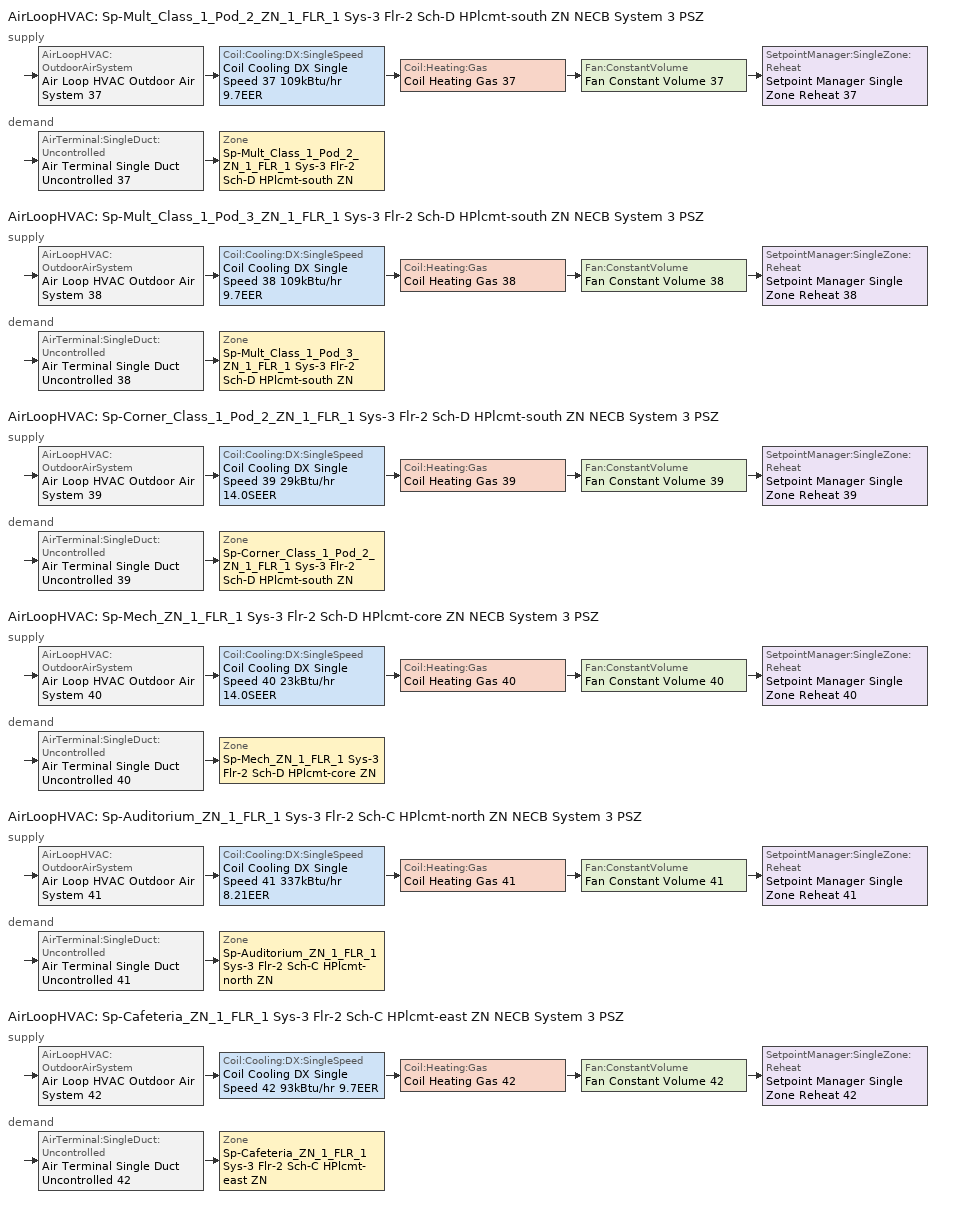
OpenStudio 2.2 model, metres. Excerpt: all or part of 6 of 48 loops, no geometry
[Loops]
AirLoopHVAC 'Sp-Mult_Class_1_Pod_2_ZN_1_FLR_1 Sys-3 Flr-2 Sch-D HPlcmt-south ZN NECB System 3 PSZ'
 supply: AirLoopHVAC:OutdoorAirSystem 'Air Loop HVAC Outdoor Air System 37' > Coil:Cooling:DX:SingleSpeed 'Coil Cooling DX Single Speed 37 109kBtu/hr 9.7EER' > Coil:Heating:Gas 'Coil Heating Gas 37' > Fan:ConstantVolume 'Fan Constant Volume 37' > SetpointManager:SingleZone:Reheat 'Setpoint Manager Single Zone Reheat 37'
 demand: AirTerminal:SingleDuct:Uncontrolled 'Air Terminal Single Duct Uncontrolled 37' > Zone 'Sp-Mult_Class_1_Pod_2_ZN_1_FLR_1 Sys-3 Flr-2 Sch-D HPlcmt-south ZN'
AirLoopHVAC 'Sp-Mult_Class_1_Pod_3_ZN_1_FLR_1 Sys-3 Flr-2 Sch-D HPlcmt-south ZN NECB System 3 PSZ'
 supply: AirLoopHVAC:OutdoorAirSystem 'Air Loop HVAC Outdoor Air System 38' > Coil:Cooling:DX:SingleSpeed 'Coil Cooling DX Single Speed 38 109kBtu/hr 9.7EER' > Coil:Heating:Gas 'Coil Heating Gas 38' > Fan:ConstantVolume 'Fan Constant Volume 38' > SetpointManager:SingleZone:Reheat 'Setpoint Manager Single Zone Reheat 38'
 demand: AirTerminal:SingleDuct:Uncontrolled 'Air Terminal Single Duct Uncontrolled 38' > Zone 'Sp-Mult_Class_1_Pod_3_ZN_1_FLR_1 Sys-3 Flr-2 Sch-D HPlcmt-south ZN'
AirLoopHVAC 'Sp-Corner_Class_1_Pod_2_ZN_1_FLR_1 Sys-3 Flr-2 Sch-D HPlcmt-south ZN NECB System 3 PSZ'
 supply: AirLoopHVAC:OutdoorAirSystem 'Air Loop HVAC Outdoor Air System 39' > Coil:Cooling:DX:SingleSpeed 'Coil Cooling DX Single Speed 39 29kBtu/hr 14.0SEER' > Coil:Heating:Gas 'Coil Heating Gas 39' > Fan:ConstantVolume 'Fan Constant Volume 39' > SetpointManager:SingleZone:Reheat 'Setpoint Manager Single Zone Reheat 39'
 demand: AirTerminal:SingleDuct:Uncontrolled 'Air Terminal Single Duct Uncontrolled 39' > Zone 'Sp-Corner_Class_1_Pod_2_ZN_1_FLR_1 Sys-3 Flr-2 Sch-D HPlcmt-south ZN'
AirLoopHVAC 'Sp-Mech_ZN_1_FLR_1 Sys-3 Flr-2 Sch-D HPlcmt-core ZN NECB System 3 PSZ'
 supply: AirLoopHVAC:OutdoorAirSystem 'Air Loop HVAC Outdoor Air System 40' > Coil:Cooling:DX:SingleSpeed 'Coil Cooling DX Single Speed 40 23kBtu/hr 14.0SEER' > Coil:Heating:Gas 'Coil Heating Gas 40' > Fan:ConstantVolume 'Fan Constant Volume 40' > SetpointManager:SingleZone:Reheat 'Setpoint Manager Single Zone Reheat 40'
 demand: AirTerminal:SingleDuct:Uncontrolled 'Air Terminal Single Duct Uncontrolled 40' > Zone 'Sp-Mech_ZN_1_FLR_1 Sys-3 Flr-2 Sch-D HPlcmt-core ZN'
AirLoopHVAC 'Sp-Auditorium_ZN_1_FLR_1 Sys-3 Flr-2 Sch-C HPlcmt-north ZN NECB System 3 PSZ'
 supply: AirLoopHVAC:OutdoorAirSystem 'Air Loop HVAC Outdoor Air System 41' > Coil:Cooling:DX:SingleSpeed 'Coil Cooling DX Single Speed 41 337kBtu/hr 8.21EER' > Coil:Heating:Gas 'Coil Heating Gas 41' > Fan:ConstantVolume 'Fan Constant Volume 41' > SetpointManager:SingleZone:Reheat 'Setpoint Manager Single Zone Reheat 41'
 demand: AirTerminal:SingleDuct:Uncontrolled 'Air Terminal Single Duct Uncontrolled 41' > Zone 'Sp-Auditorium_ZN_1_FLR_1 Sys-3 Flr-2 Sch-C HPlcmt-north ZN'
AirLoopHVAC 'Sp-Cafeteria_ZN_1_FLR_1 Sys-3 Flr-2 Sch-C HPlcmt-east ZN NECB System 3 PSZ'
 supply: AirLoopHVAC:OutdoorAirSystem 'Air Loop HVAC Outdoor Air System 42' > Coil:Cooling:DX:SingleSpeed 'Coil Cooling DX Single Speed 42 93kBtu/hr 9.7EER' > Coil:Heating:Gas 'Coil Heating Gas 42' > Fan:ConstantVolume 'Fan Constant Volume 42' > SetpointManager:SingleZone:Reheat 'Setpoint Manager Single Zone Reheat 42'
 demand: AirTerminal:SingleDuct:Uncontrolled 'Air Terminal Single Duct Uncontrolled 42' > Zone 'Sp-Cafeteria_ZN_1_FLR_1 Sys-3 Flr-2 Sch-C HPlcmt-east ZN'
[Sizing:Zone] Zone Cooling Design Supply Air Temperature Input Method=SupplyAirTemperature; Zone Cooling Design Supply Air Temperature {C}=13; Zone Cooling Design Supply Air Temperature Difference {deltaC}=11.11; Zone Heating Design Supply Air Temperature Input Method=SupplyAirTemperature; Zone Heating Design Supply Air Temperature {C}=43; Zone Heating Design Supply Air Temperature Difference {deltaC}=11.11; Zone Cooling Design Supply Air Humidity Ratio {kg-H2O/kg-air}=0.0085; Zone Heating Design Supply Air Humidity Ratio {kg-H2O/kg-air}=0.008; Zone Heating Sizing Factor=1.3; Zone Cooling Sizing Factor=1.1; Cooling Design Air Flow Method=DesignDay; Heating Design Air Flow Method=DesignDay; Account for Dedicated Outdoor Air System=No; Dedicated Outdoor Air System Control Strategy=NeutralSupplyAir; Dedicated Outdoor Air Low Setpoint Temperature for Design {C}=autosize; Dedicated Outdoor Air High Setpoint Temperature for Design {C}=autosize
Sp-Mult_Class_1_Pod_2_ZN_1_FLR_1 Sys-3 Flr-2 Sch-D HPlcmt-south ZN; Sp-Mult_Class_1_Pod_3_ZN_1_FLR_1 Sys-3 Flr-2 Sch-D HPlcmt-south ZN; Sp-Corner_Class_1_Pod_2_ZN_1_FLR_1 Sys-3 Flr-2 Sch-D HPlcmt-south ZN; Sp-Mech_ZN_1_FLR_1 Sys-3 Flr-2 Sch-D HPlcmt-core ZN; Sp-Auditorium_ZN_1_FLR_1 Sys-3 Flr-2 Sch-C HPlcmt-north ZN; Sp-Cafeteria_ZN_1_FLR_1 Sys-3 Flr-2 Sch-C HPlcmt-east ZN
[Zone equipment]
Sp-Mult_Class_1_Pod_2_ZN_1_FLR_1 Sys-3 Flr-2 Sch-D HPlcmt-south ZN: Air Terminal Single Duct Uncontrolled 37, Zone HVAC Baseboard Convective Water 37
Sp-Mult_Class_1_Pod_3_ZN_1_FLR_1 Sys-3 Flr-2 Sch-D HPlcmt-south ZN: Air Terminal Single Duct Uncontrolled 38, Zone HVAC Baseboard Convective Water 38
Sp-Corner_Class_1_Pod_2_ZN_1_FLR_1 Sys-3 Flr-2 Sch-D HPlcmt-south ZN: Air Terminal Single Duct Uncontrolled 39, Zone HVAC Baseboard Convective Water 39
Sp-Mech_ZN_1_FLR_1 Sys-3 Flr-2 Sch-D HPlcmt-core ZN: Air Terminal Single Duct Uncontrolled 40, Zone HVAC Baseboard Convective Water 40
Sp-Auditorium_ZN_1_FLR_1 Sys-3 Flr-2 Sch-C HPlcmt-north ZN: Air Terminal Single Duct Uncontrolled 41, Zone HVAC Baseboard Convective Water 41
Sp-Cafeteria_ZN_1_FLR_1 Sys-3 Flr-2 Sch-C HPlcmt-east ZN: Air Terminal Single Duct Uncontrolled 42, Zone HVAC Baseboard Convective Water 42
[AirLoopHVAC] Design Supply Air Flow Rate {m3/s}=AutoSize
Name | Availability Schedule | Availability Manager
Sp-Mult_Class_1_Pod_2_ZN_1_FLR_1 Sys-3 Flr-2 Sch-D HPlcmt-south ZN NECB System 3 PSZ | Sp-Mult_Class_1_Pod_2_ZN_1_FLR_1 Sys-3 Flr-2 Sch-D HPlcmt-south ZN NECB System 3 PSZ Occ Sch | Availability Manager Night Cycle 32
Sp-Mult_Class_1_Pod_3_ZN_1_FLR_1 Sys-3 Flr-2 Sch-D HPlcmt-south ZN NECB System 3 PSZ | Sp-Mult_Class_1_Pod_3_ZN_1_FLR_1 Sys-3 Flr-2 Sch-D HPlcmt-south ZN NECB System 3 PSZ Occ Sch | Availability Manager Night Cycle 34
Sp-Corner_Class_1_Pod_2_ZN_1_FLR_1 Sys-3 Flr-2 Sch-D HPlcmt-south ZN NECB System 3 PSZ | Sp-Corner_Class_1_Pod_2_ZN_1_FLR_1 Sys-3 Flr-2 Sch-D HPlcmt-south ZN NECB System 3 PSZ Occ Sch | Availability Manager Night Cycle 7
Sp-Mech_ZN_1_FLR_1 Sys-3 Flr-2 Sch-D HPlcmt-core ZN NECB System 3 PSZ | Sp-Mech_ZN_1_FLR_1 Sys-3 Flr-2 Sch-D HPlcmt-core ZN NECB System 3 PSZ Occ Sch | Availability Manager Night Cycle 28
Sp-Auditorium_ZN_1_FLR_1 Sys-3 Flr-2 Sch-C HPlcmt-north ZN NECB System 3 PSZ | Sp-Auditorium_ZN_1_FLR_1 Sys-3 Flr-2 Sch-C HPlcmt-north ZN NECB System 3 PSZ Occ Sch | Availability Manager Night Cycle 1
Sp-Cafeteria_ZN_1_FLR_1 Sys-3 Flr-2 Sch-C HPlcmt-east ZN NECB System 3 PSZ | Sp-Cafeteria_ZN_1_FLR_1 Sys-3 Flr-2 Sch-C HPlcmt-east ZN NECB System 3 PSZ Occ Sch | Availability Manager Night Cycle 4
[Sizing:System] Type of Load to Size On=Sensible; Design Outdoor Air Flow Rate {m3/s}=Autosize; Minimum System Air Flow Ratio=1; Preheat Design Temperature {C}=7; Preheat Design Humidity Ratio {kg-H2O/kg-Air}=0.008; Precool Design Temperature {C}=13; Precool Design Humidity Ratio {kg-H2O/kg-Air}=0.008; Central Cooling Design Supply Air Temperature {C}=13; Central Heating Design Supply Air Temperature {C}=43; Sizing Option=NonCoincident; 100% Outdoor Air in Cooling=No; 100% Outdoor Air in Heating=No; Central Cooling Design Supply Air Humidity Ratio {kg-H2O/kg-Air}=0.0085; Central Heating Design Supply Air Humidity Ratio {kg-H2O/kg-Air}=0.008; Cooling Design Air Flow Method=DesignDay; Cooling Design Air Flow Rate {m3/s}=0; Heating Design Air Flow Method=DesignDay; Heating Design Air Flow Rate {m3/s}=0; System Outdoor Air Method=ZoneSum; Zone Maximum Outdoor Air Fraction=1; Cooling Supply Air Flow Rate Per Floor Area {m3/s-m2}=0.00996765; Cooling Fraction of Autosized Cooling Supply Air Flow Rate=1; Cooling Supply Air Flow Rate Per Unit Cooling Capacity {m3/s-W}=3.94755e-05; Heating Supply Air Flow Rate Per Floor Area {m3/s-m2}=0.00996765; Heating Fraction of Autosized Heating Supply Air Flow Rate=1; Heating Fraction of Autosized Cooling Supply Air Flow Rate=1; Heating Supply Air Flow Rate Per Unit Heating Capacity {m3/s-W}=3.15882e-05; Cooling Design Capacity Method=CoolingDesignCapacity; Cooling Design Capacity {W}=autosize; Cooling Design Capacity Per Floor Area {W/m2}=234.7; Fraction of Autosized Cooling Design Capacity=1; Heating Design Capacity Method=HeatingDesignCapacity; Heating Design Capacity {W}=autosize; Heating Design Capacity Per Floor Area {W/m2}=157; Fraction of Autosized Heating Design Capacity=1; Central Cooling Capacity Control Method=OnOff
Sp-Mult_Class_1_Pod_2_ZN_1_FLR_1 Sys-3 Flr-2 Sch-D HPlcmt-south ZN NECB System 3 PSZ; Sp-Mult_Class_1_Pod_3_ZN_1_FLR_1 Sys-3 Flr-2 Sch-D HPlcmt-south ZN NECB System 3 PSZ; Sp-Corner_Class_1_Pod_2_ZN_1_FLR_1 Sys-3 Flr-2 Sch-D HPlcmt-south ZN NECB System 3 PSZ; Sp-Mech_ZN_1_FLR_1 Sys-3 Flr-2 Sch-D HPlcmt-core ZN NECB System 3 PSZ; Sp-Auditorium_ZN_1_FLR_1 Sys-3 Flr-2 Sch-C HPlcmt-north ZN NECB System 3 PSZ; Sp-Cafeteria_ZN_1_FLR_1 Sys-3 Flr-2 Sch-C HPlcmt-east ZN NECB System 3 PSZ
[Fan:ConstantVolume] Availability Schedule=Always On Discrete; Fan Efficiency=0.39975; Pressure Rise {Pa}=640; Maximum Flow Rate {m3/s}=AutoSize; Motor Efficiency=0.615
Fan Constant Volume 37; Fan Constant Volume 38; Fan Constant Volume 39; Fan Constant Volume 40; Fan Constant Volume 41; Fan Constant Volume 42
[Coil:Heating:Gas] Availability Schedule=Always On Discrete; Gas Burner Efficiency=0.8; Nominal Capacity {W}=AutoSize; Parasitic Electric Load {W}=0; Parasitic Gas Load {W}=0
Coil Heating Gas 37; Coil Heating Gas 38; Coil Heating Gas 39; Coil Heating Gas 40; Coil Heating Gas 41; Coil Heating Gas 42
[Coil:Cooling:DX:SingleSpeed] Availability Schedule=Always On Discrete; Rated Total Cooling Capacity {W}=autosize; Rated Sensible Heat Ratio=autosize; Rated Air Flow Rate {m3/s}=autosize; Rated Evaporator Fan Power Per Volume Flow Rate {W/(m3/s)}=773.3; Condenser Type=AirCooled; Evaporative Condenser Effectiveness=0; Evaporative Condenser Air Flow Rate {m3/s}=Autosize; Evaporative Condenser Pump Rated Power Consumption {W}=Autosize; Crankcase Heater Capacity {W}=0; Maximum Outdoor Dry-Bulb Temperature for Crankcase Heater Operation {C}=0; Basin Heater Capacity {W/K}=0; Basin Heater Setpoint Temperature {C}=10
Name | Rated COP {W/W} | Total Cooling Capacity Function of Temperature Curve | Total Cooling Capacity Function of Flow Fraction Curve | Energy Input Ratio Function of Temperature Curve | Energy Input Ratio Function of Flow Fraction Curve | Part Load Fraction Correlation Curve
Coil Cooling DX Single Speed 37 109kBtu/hr 9.7EER | 3.36166 | DXCOOL-NECB2011-REF-CAPFT 30 | DXCOOL-NECB2011-REF-CAPFFLOW 30 | DXCOOL-NECB2011-REF-COOLEIRFT 30 | DXCOOL-NECB2011-REF-COOLEIRFFLOW 30 | DXCOOL-NECB2011-REF-COOLPLFFPLR 30
Coil Cooling DX Single Speed 38 109kBtu/hr 9.7EER | 3.36166 | DXCOOL-NECB2011-REF-CAPFT 31 | DXCOOL-NECB2011-REF-CAPFFLOW 31 | DXCOOL-NECB2011-REF-COOLEIRFT 31 | DXCOOL-NECB2011-REF-COOLEIRFFLOW 31 | DXCOOL-NECB2011-REF-COOLPLFFPLR 31
Coil Cooling DX Single Speed 39 29kBtu/hr 14.0SEER | 3.8248 | DXCOOL-NECB2011-REF-CAPFT 32 | DXCOOL-NECB2011-REF-CAPFFLOW 32 | DXCOOL-NECB2011-REF-COOLEIRFT 32 | DXCOOL-NECB2011-REF-COOLEIRFFLOW 32 | DXCOOL-NECB2011-REF-COOLPLFFPLR 32
Coil Cooling DX Single Speed 40 23kBtu/hr 14.0SEER | 3.8248 | DXCOOL-NECB2011-REF-CAPFT 34 | DXCOOL-NECB2011-REF-CAPFFLOW 34 | DXCOOL-NECB2011-REF-COOLEIRFT 34 | DXCOOL-NECB2011-REF-COOLEIRFFLOW 34 | DXCOOL-NECB2011-REF-COOLPLFFPLR 34
Coil Cooling DX Single Speed 41 337kBtu/hr 8.21EER | 2.99203 | DXCOOL-NECB2011-REF-CAPFT 35 | DXCOOL-NECB2011-REF-CAPFFLOW 35 | DXCOOL-NECB2011-REF-COOLEIRFT 35 | DXCOOL-NECB2011-REF-COOLEIRFFLOW 35 | DXCOOL-NECB2011-REF-COOLPLFFPLR 35
Coil Cooling DX Single Speed 42 93kBtu/hr 9.7EER | 3.34909 | DXCOOL-NECB2011-REF-CAPFT 36 | DXCOOL-NECB2011-REF-CAPFFLOW 36 | DXCOOL-NECB2011-REF-COOLEIRFT 36 | DXCOOL-NECB2011-REF-COOLEIRFFLOW 36 | DXCOOL-NECB2011-REF-COOLPLFFPLR 36
[Controller:OutdoorAir] Minimum Outdoor Air Flow Rate {m3/s}=0; Maximum Outdoor Air Flow Rate {m3/s}=Autosize; Economizer Control Action Type=ModulateFlow; Lockout Type=NoLockout; Minimum Limit Type=FixedMinimum; High Humidity Control=No; Heat Recovery Bypass Control Type=BypassWhenWithinEconomizerLimits
Name | Economizer Control Type | Minimum Outdoor Air Schedule | Controller Mechanical Ventilation | Economizer Maximum Limit Dry-Bulb Temperature {C} | Economizer Maximum Limit Enthalpy {J/kg} | Economizer Minimum Limit Dry-Bulb Temperature {C}
Controller Outdoor Air 37 | DifferentialEnthalpy | Sp-Mult_Class_1_Pod_2_ZN_1_FLR_1 Sys-3 Flr-2 Sch-D HPlcmt-south ZN NECB System 3 PSZ Occ Sch | Controller Mechanical Ventilation 37
Controller Outdoor Air 38 | DifferentialEnthalpy | Sp-Mult_Class_1_Pod_3_ZN_1_FLR_1 Sys-3 Flr-2 Sch-D HPlcmt-south ZN NECB System 3 PSZ Occ Sch | Controller Mechanical Ventilation 38
Controller Outdoor Air 39 | NoEconomizer | Sp-Corner_Class_1_Pod_2_ZN_1_FLR_1 Sys-3 Flr-2 Sch-D HPlcmt-south ZN NECB System 3 PSZ Occ Sch | Controller Mechanical Ventilation 39 | 28 | 64000 | -100
Controller Outdoor Air 40 | NoEconomizer | Sp-Mech_ZN_1_FLR_1 Sys-3 Flr-2 Sch-D HPlcmt-core ZN NECB System 3 PSZ Occ Sch | Controller Mechanical Ventilation 40 | 28 | 64000 | -100
Controller Outdoor Air 41 | DifferentialEnthalpy | Sp-Auditorium_ZN_1_FLR_1 Sys-3 Flr-2 Sch-C HPlcmt-north ZN NECB System 3 PSZ Occ Sch | Controller Mechanical Ventilation 41
Controller Outdoor Air 42 | DifferentialEnthalpy | Sp-Cafeteria_ZN_1_FLR_1 Sys-3 Flr-2 Sch-C HPlcmt-east ZN NECB System 3 PSZ Occ Sch | Controller Mechanical Ventilation 42
[Controller:MechanicalVentilation] Availability Schedule=Always On Discrete; System Outdoor Air Method=ZoneSum
Controller Mechanical Ventilation 37; Controller Mechanical Ventilation 38; Controller Mechanical Ventilation 39; Controller Mechanical Ventilation 40; Controller Mechanical Ventilation 41; Controller Mechanical Ventilation 42
[AirLoopHVAC:OutdoorAirSystem]
Name | Controller
Air Loop HVAC Outdoor Air System 37 | Controller Outdoor Air 37
Air Loop HVAC Outdoor Air System 38 | Controller Outdoor Air 38
Air Loop HVAC Outdoor Air System 39 | Controller Outdoor Air 39
Air Loop HVAC Outdoor Air System 40 | Controller Outdoor Air 40
Air Loop HVAC Outdoor Air System 41 | Controller Outdoor Air 41
Air Loop HVAC Outdoor Air System 42 | Controller Outdoor Air 42
[SetpointManager:SingleZone:Reheat] Minimum Supply Air Temperature {C}=13; Maximum Supply Air Temperature {C}=43
Name | Control Zone
Setpoint Manager Single Zone Reheat 37 | Sp-Mult_Class_1_Pod_2_ZN_1_FLR_1 Sys-3 Flr-2 Sch-D HPlcmt-south ZN
Setpoint Manager Single Zone Reheat 38 | Sp-Mult_Class_1_Pod_3_ZN_1_FLR_1 Sys-3 Flr-2 Sch-D HPlcmt-south ZN
Setpoint Manager Single Zone Reheat 39 | Sp-Corner_Class_1_Pod_2_ZN_1_FLR_1 Sys-3 Flr-2 Sch-D HPlcmt-south ZN
Setpoint Manager Single Zone Reheat 40 | Sp-Mech_ZN_1_FLR_1 Sys-3 Flr-2 Sch-D HPlcmt-core ZN
Setpoint Manager Single Zone Reheat 41 | Sp-Auditorium_ZN_1_FLR_1 Sys-3 Flr-2 Sch-C HPlcmt-north ZN
Setpoint Manager Single Zone Reheat 42 | Sp-Cafeteria_ZN_1_FLR_1 Sys-3 Flr-2 Sch-C HPlcmt-east ZN
[AirTerminal:SingleDuct:Uncontrolled] Availability Schedule=Always On Discrete; Maximum Air Flow Rate {m3/s}=AutoSize
Air Terminal Single Duct Uncontrolled 37; Air Terminal Single Duct Uncontrolled 38; Air Terminal Single Duct Uncontrolled 39; Air Terminal Single Duct Uncontrolled 40; Air Terminal Single Duct Uncontrolled 41; Air Terminal Single Duct Uncontrolled 42
[AvailabilityManager:NightCycle] Control Type=CycleOnAny; Thermostat Tolerance {deltaC}=1; Cycling Run Time {s}=3600
Availability Manager Night Cycle 1; Availability Manager Night Cycle 4; Availability Manager Night Cycle 7; Availability Manager Night Cycle 28; Availability Manager Night Cycle 32; Availability Manager Night Cycle 34
[Schedule:Ruleset]
Name | Default Day Schedule | Summer Design Day Schedule | Winter Design Day Schedule
Sp-Auditorium_ZN_1_FLR_1 Sys-3 Flr-2 Sch-C HPlcmt-north ZN NECB System 3 PSZ Occ Sch | Sp-Auditorium_ZN_1_FLR_1 Sys-3 Flr-2 Sch-C HPlcmt-north ZN NECB System 3 PSZ Occ Sch Default | Sp-Auditorium_ZN_1_FLR_1 Sys-3 Flr-2 Sch-C HPlcmt-north ZN NECB System 3 PSZ Occ Sch Summer Design Day | Sp-Auditorium_ZN_1_FLR_1 Sys-3 Flr-2 Sch-C HPlcmt-north ZN NECB System 3 PSZ Occ Sch Winter Design Day
Sp-Cafeteria_ZN_1_FLR_1 Sys-3 Flr-2 Sch-C HPlcmt-east ZN NECB System 3 PSZ Occ Sch | Sp-Cafeteria_ZN_1_FLR_1 Sys-3 Flr-2 Sch-C HPlcmt-east ZN NECB System 3 PSZ Occ Sch Default | Sp-Cafeteria_ZN_1_FLR_1 Sys-3 Flr-2 Sch-C HPlcmt-east ZN NECB System 3 PSZ Occ Sch Summer Design Day | Sp-Cafeteria_ZN_1_FLR_1 Sys-3 Flr-2 Sch-C HPlcmt-east ZN NECB System 3 PSZ Occ Sch Winter Design Day
Sp-Corner_Class_1_Pod_2_ZN_1_FLR_1 Sys-3 Flr-2 Sch-D HPlcmt-south ZN NECB System 3 PSZ Occ Sch | Sp-Corner_Class_1_Pod_2_ZN_1_FLR_1 Sys-3 Flr-2 Sch-D HPlcmt-south ZN NECB System 3 PSZ Occ Sch Default | Sp-Corner_Class_1_Pod_2_ZN_1_FLR_1 Sys-3 Flr-2 Sch-D HPlcmt-south ZN NECB System 3 PSZ Occ Sch Summer Design Day | Sp-Corner_Class_1_Pod_2_ZN_1_FLR_1 Sys-3 Flr-2 Sch-D HPlcmt-south ZN NECB System 3 PSZ Occ Sch Winter Design Day
Sp-Mech_ZN_1_FLR_1 Sys-3 Flr-2 Sch-D HPlcmt-core ZN NECB System 3 PSZ Occ Sch | Sp-Mech_ZN_1_FLR_1 Sys-3 Flr-2 Sch-D HPlcmt-core ZN NECB System 3 PSZ Occ Sch Default | Sp-Mech_ZN_1_FLR_1 Sys-3 Flr-2 Sch-D HPlcmt-core ZN NECB System 3 PSZ Occ Sch Summer Design Day | Sp-Mech_ZN_1_FLR_1 Sys-3 Flr-2 Sch-D HPlcmt-core ZN NECB System 3 PSZ Occ Sch Winter Design Day
Sp-Mult_Class_1_Pod_2_ZN_1_FLR_1 Sys-3 Flr-2 Sch-D HPlcmt-south ZN NECB System 3 PSZ Occ Sch | Sp-Mult_Class_1_Pod_2_ZN_1_FLR_1 Sys-3 Flr-2 Sch-D HPlcmt-south ZN NECB System 3 PSZ Occ Sch Default | Sp-Mult_Class_1_Pod_2_ZN_1_FLR_1 Sys-3 Flr-2 Sch-D HPlcmt-south ZN NECB System 3 PSZ Occ Sch Summer Design Day | Sp-Mult_Class_1_Pod_2_ZN_1_FLR_1 Sys-3 Flr-2 Sch-D HPlcmt-south ZN NECB System 3 PSZ Occ Sch Winter Design Day
Sp-Mult_Class_1_Pod_3_ZN_1_FLR_1 Sys-3 Flr-2 Sch-D HPlcmt-south ZN NECB System 3 PSZ Occ Sch | Sp-Mult_Class_1_Pod_3_ZN_1_FLR_1 Sys-3 Flr-2 Sch-D HPlcmt-south ZN NECB System 3 PSZ Occ Sch Default | Sp-Mult_Class_1_Pod_3_ZN_1_FLR_1 Sys-3 Flr-2 Sch-D HPlcmt-south ZN NECB System 3 PSZ Occ Sch Summer Design Day | Sp-Mult_Class_1_Pod_3_ZN_1_FLR_1 Sys-3 Flr-2 Sch-D HPlcmt-south ZN NECB System 3 PSZ Occ Sch Winter Design Day
[Schedule:Day]
Sp-Auditorium_ZN_1_FLR_1 Sys-3 Flr-2 Sch-C HPlcmt-north ZN NECB System 3 PSZ Occ Sch Default; Sp-Auditorium_ZN_1_FLR_1 Sys-3 Flr-2 Sch-C HPlcmt-north ZN NECB System 3 PSZ Occ Sch Winter Design Day; Sp-Auditorium_ZN_1_FLR_1 Sys-3 Flr-2 Sch-C HPlcmt-north ZN NECB System 3 PSZ Occ Sch Summer Design Day; Sp-Cafeteria_ZN_1_FLR_1 Sys-3 Flr-2 Sch-C HPlcmt-east ZN NECB System 3 PSZ Occ Sch Default; Sp-Cafeteria_ZN_1_FLR_1 Sys-3 Flr-2 Sch-C HPlcmt-east ZN NECB System 3 PSZ Occ Sch Winter Design Day; Sp-Cafeteria_ZN_1_FLR_1 Sys-3 Flr-2 Sch-C HPlcmt-east ZN NECB System 3 PSZ Occ Sch Summer Design Day; Sp-Corner_Class_1_Pod_2_ZN_1_FLR_1 Sys-3 Flr-2 Sch-D HPlcmt-south ZN NECB System 3 PSZ Occ Sch Default; Sp-Corner_Class_1_Pod_2_ZN_1_FLR_1 Sys-3 Flr-2 Sch-D HPlcmt-south ZN NECB System 3 PSZ Occ Sch Winter Design Day; Sp-Corner_Class_1_Pod_2_ZN_1_FLR_1 Sys-3 Flr-2 Sch-D HPlcmt-south ZN NECB System 3 PSZ Occ Sch Summer Design Day; Sp-Mech_ZN_1_FLR_1 Sys-3 Flr-2 Sch-D HPlcmt-core ZN NECB System 3 PSZ Occ Sch Default; Sp-Mech_ZN_1_FLR_1 Sys-3 Flr-2 Sch-D HPlcmt-core ZN NECB System 3 PSZ Occ Sch Winter Design Day; Sp-Mech_ZN_1_FLR_1 Sys-3 Flr-2 Sch-D HPlcmt-core ZN NECB System 3 PSZ Occ Sch Summer Design Day; Sp-Mult_Class_1_Pod_2_ZN_1_FLR_1 Sys-3 Flr-2 Sch-D HPlcmt-south ZN NECB System 3 PSZ Occ Sch Default; Sp-Mult_Class_1_Pod_2_ZN_1_FLR_1 Sys-3 Flr-2 Sch-D HPlcmt-south ZN NECB System 3 PSZ Occ Sch Winter Design Day; Sp-Mult_Class_1_Pod_2_ZN_1_FLR_1 Sys-3 Flr-2 Sch-D HPlcmt-south ZN NECB System 3 PSZ Occ Sch Summer Design Day; Sp-Mult_Class_1_Pod_3_ZN_1_FLR_1 Sys-3 Flr-2 Sch-D HPlcmt-south ZN NECB System 3 PSZ Occ Sch Default; Sp-Mult_Class_1_Pod_3_ZN_1_FLR_1 Sys-3 Flr-2 Sch-D HPlcmt-south ZN NECB System 3 PSZ Occ Sch Winter Design Day; Sp-Mult_Class_1_Pod_3_ZN_1_FLR_1 Sys-3 Flr-2 Sch-D HPlcmt-south ZN NECB System 3 PSZ Occ Sch Summer Design Day: 24, 0, 1
Sp-Auditorium_ZN_1_FLR_1 Sys-3 Flr-2 Sch-C HPlcmt-north ZN NECB System 3 PSZ Occ Sch Monday; Sp-Auditorium_ZN_1_FLR_1 Sys-3 Flr-2 Sch-C HPlcmt-north ZN NECB System 3 PSZ Occ Sch Tuesday; Sp-Auditorium_ZN_1_FLR_1 Sys-3 Flr-2 Sch-C HPlcmt-north ZN NECB System 3 PSZ Occ Sch Wednesday; Sp-Auditorium_ZN_1_FLR_1 Sys-3 Flr-2 Sch-C HPlcmt-north ZN NECB System 3 PSZ Occ Sch Thursday; Sp-Auditorium_ZN_1_FLR_1 Sys-3 Flr-2 Sch-C HPlcmt-north ZN NECB System 3 PSZ Occ Sch Friday; Sp-Auditorium_ZN_1_FLR_1 Sys-3 Flr-2 Sch-C HPlcmt-north ZN NECB System 3 PSZ Occ Sch Saturday; Sp-Cafeteria_ZN_1_FLR_1 Sys-3 Flr-2 Sch-C HPlcmt-east ZN NECB System 3 PSZ Occ Sch Monday; Sp-Cafeteria_ZN_1_FLR_1 Sys-3 Flr-2 Sch-C HPlcmt-east ZN NECB System 3 PSZ Occ Sch Tuesday; Sp-Cafeteria_ZN_1_FLR_1 Sys-3 Flr-2 Sch-C HPlcmt-east ZN NECB System 3 PSZ Occ Sch Wednesday; Sp-Cafeteria_ZN_1_FLR_1 Sys-3 Flr-2 Sch-C HPlcmt-east ZN NECB System 3 PSZ Occ Sch Thursday; Sp-Cafeteria_ZN_1_FLR_1 Sys-3 Flr-2 Sch-C HPlcmt-east ZN NECB System 3 PSZ Occ Sch Friday; Sp-Cafeteria_ZN_1_FLR_1 Sys-3 Flr-2 Sch-C HPlcmt-east ZN NECB System 3 PSZ Occ Sch Saturday: 9, 0, 0, 21, 0, 1, 24, 0, 0
Sp-Auditorium_ZN_1_FLR_1 Sys-3 Flr-2 Sch-C HPlcmt-north ZN NECB System 3 PSZ Occ Sch Sunday; Sp-Cafeteria_ZN_1_FLR_1 Sys-3 Flr-2 Sch-C HPlcmt-east ZN NECB System 3 PSZ Occ Sch Sunday: 11, 0, 0, 19, 0, 1, 24, 0, 0
Sp-Corner_Class_1_Pod_2_ZN_1_FLR_1 Sys-3 Flr-2 Sch-D HPlcmt-south ZN NECB System 3 PSZ Occ Sch Monday; Sp-Corner_Class_1_Pod_2_ZN_1_FLR_1 Sys-3 Flr-2 Sch-D HPlcmt-south ZN NECB System 3 PSZ Occ Sch Tuesday; Sp-Corner_Class_1_Pod_2_ZN_1_FLR_1 Sys-3 Flr-2 Sch-D HPlcmt-south ZN NECB System 3 PSZ Occ Sch Wednesday; Sp-Corner_Class_1_Pod_2_ZN_1_FLR_1 Sys-3 Flr-2 Sch-D HPlcmt-south ZN NECB System 3 PSZ Occ Sch Thursday; Sp-Corner_Class_1_Pod_2_ZN_1_FLR_1 Sys-3 Flr-2 Sch-D HPlcmt-south ZN NECB System 3 PSZ Occ Sch Friday; Sp-Mech_ZN_1_FLR_1 Sys-3 Flr-2 Sch-D HPlcmt-core ZN NECB System 3 PSZ Occ Sch Monday; Sp-Mech_ZN_1_FLR_1 Sys-3 Flr-2 Sch-D HPlcmt-core ZN NECB System 3 PSZ Occ Sch Tuesday; Sp-Mech_ZN_1_FLR_1 Sys-3 Flr-2 Sch-D HPlcmt-core ZN NECB System 3 PSZ Occ Sch Wednesday; Sp-Mech_ZN_1_FLR_1 Sys-3 Flr-2 Sch-D HPlcmt-core ZN NECB System 3 PSZ Occ Sch Thursday; Sp-Mech_ZN_1_FLR_1 Sys-3 Flr-2 Sch-D HPlcmt-core ZN NECB System 3 PSZ Occ Sch Friday; Sp-Mult_Class_1_Pod_2_ZN_1_FLR_1 Sys-3 Flr-2 Sch-D HPlcmt-south ZN NECB System 3 PSZ Occ Sch Monday; Sp-Mult_Class_1_Pod_2_ZN_1_FLR_1 Sys-3 Flr-2 Sch-D HPlcmt-south ZN NECB System 3 PSZ Occ Sch Tuesday; Sp-Mult_Class_1_Pod_2_ZN_1_FLR_1 Sys-3 Flr-2 Sch-D HPlcmt-south ZN NECB System 3 PSZ Occ Sch Wednesday; Sp-Mult_Class_1_Pod_2_ZN_1_FLR_1 Sys-3 Flr-2 Sch-D HPlcmt-south ZN NECB System 3 PSZ Occ Sch Thursday; Sp-Mult_Class_1_Pod_2_ZN_1_FLR_1 Sys-3 Flr-2 Sch-D HPlcmt-south ZN NECB System 3 PSZ Occ Sch Friday; Sp-Mult_Class_1_Pod_3_ZN_1_FLR_1 Sys-3 Flr-2 Sch-D HPlcmt-south ZN NECB System 3 PSZ Occ Sch Monday; Sp-Mult_Class_1_Pod_3_ZN_1_FLR_1 Sys-3 Flr-2 Sch-D HPlcmt-south ZN NECB System 3 PSZ Occ Sch Tuesday; Sp-Mult_Class_1_Pod_3_ZN_1_FLR_1 Sys-3 Flr-2 Sch-D HPlcmt-south ZN NECB System 3 PSZ Occ Sch Wednesday; Sp-Mult_Class_1_Pod_3_ZN_1_FLR_1 Sys-3 Flr-2 Sch-D HPlcmt-south ZN NECB System 3 PSZ Occ Sch Thursday; Sp-Mult_Class_1_Pod_3_ZN_1_FLR_1 Sys-3 Flr-2 Sch-D HPlcmt-south ZN NECB System 3 PSZ Occ Sch Friday: 9, 0, 0, 18, 0, 1, 19, 0, 0, 22, 0, 1, 24, 0, 0
Sp-Corner_Class_1_Pod_2_ZN_1_FLR_1 Sys-3 Flr-2 Sch-D HPlcmt-south ZN NECB System 3 PSZ Occ Sch Saturday; Sp-Corner_Class_1_Pod_2_ZN_1_FLR_1 Sys-3 Flr-2 Sch-D HPlcmt-south ZN NECB System 3 PSZ Occ Sch Sunday; Sp-Mech_ZN_1_FLR_1 Sys-3 Flr-2 Sch-D HPlcmt-core ZN NECB System 3 PSZ Occ Sch Saturday; Sp-Mech_ZN_1_FLR_1 Sys-3 Flr-2 Sch-D HPlcmt-core ZN NECB System 3 PSZ Occ Sch Sunday; Sp-Mult_Class_1_Pod_2_ZN_1_FLR_1 Sys-3 Flr-2 Sch-D HPlcmt-south ZN NECB System 3 PSZ Occ Sch Saturday; Sp-Mult_Class_1_Pod_2_ZN_1_FLR_1 Sys-3 Flr-2 Sch-D HPlcmt-south ZN NECB System 3 PSZ Occ Sch Sunday; Sp-Mult_Class_1_Pod_3_ZN_1_FLR_1 Sys-3 Flr-2 Sch-D HPlcmt-south ZN NECB System 3 PSZ Occ Sch Saturday; Sp-Mult_Class_1_Pod_3_ZN_1_FLR_1 Sys-3 Flr-2 Sch-D HPlcmt-south ZN NECB System 3 PSZ Occ Sch Sunday: 24, 0, 0
[Schedule:Rule] Date Specification Type=DateRange; Start Month=1; Start Day=1; End Month=12
Name | Schedule Ruleset | Rule Order | Day Schedule | Apply Monday | End Day | Apply Tuesday | Apply Wednesday | Apply Thursday | Apply Friday | Apply Saturday | Apply Sunday
Sp-Auditorium_ZN_1_FLR_1 Sys-3 Flr-2 Sch-C HPlcmt-north ZN NECB System 3 PSZ Occ Sch Monday Rule | Sp-Auditorium_ZN_1_FLR_1 Sys-3 Flr-2 Sch-C HPlcmt-north ZN NECB System 3 PSZ Occ Sch | 6 | Sp-Auditorium_ZN_1_FLR_1 Sys-3 Flr-2 Sch-C HPlcmt-north ZN NECB System 3 PSZ Occ Sch Monday | Yes | 25
Sp-Auditorium_ZN_1_FLR_1 Sys-3 Flr-2 Sch-C HPlcmt-north ZN NECB System 3 PSZ Occ Sch Tuesday Rule | Sp-Auditorium_ZN_1_FLR_1 Sys-3 Flr-2 Sch-C HPlcmt-north ZN NECB System 3 PSZ Occ Sch | 5 | Sp-Auditorium_ZN_1_FLR_1 Sys-3 Flr-2 Sch-C HPlcmt-north ZN NECB System 3 PSZ Occ Sch Tuesday |  | 26 | Yes
Sp-Auditorium_ZN_1_FLR_1 Sys-3 Flr-2 Sch-C HPlcmt-north ZN NECB System 3 PSZ Occ Sch Wednesday Rule | Sp-Auditorium_ZN_1_FLR_1 Sys-3 Flr-2 Sch-C HPlcmt-north ZN NECB System 3 PSZ Occ Sch | 4 | Sp-Auditorium_ZN_1_FLR_1 Sys-3 Flr-2 Sch-C HPlcmt-north ZN NECB System 3 PSZ Occ Sch Wednesday |  | 27 |  | Yes
Sp-Auditorium_ZN_1_FLR_1 Sys-3 Flr-2 Sch-C HPlcmt-north ZN NECB System 3 PSZ Occ Sch Thursday Rule | Sp-Auditorium_ZN_1_FLR_1 Sys-3 Flr-2 Sch-C HPlcmt-north ZN NECB System 3 PSZ Occ Sch | 3 | Sp-Auditorium_ZN_1_FLR_1 Sys-3 Flr-2 Sch-C HPlcmt-north ZN NECB System 3 PSZ Occ Sch Thursday |  | 28 |  |  | Yes
Sp-Auditorium_ZN_1_FLR_1 Sys-3 Flr-2 Sch-C HPlcmt-north ZN NECB System 3 PSZ Occ Sch Friday Rule | Sp-Auditorium_ZN_1_FLR_1 Sys-3 Flr-2 Sch-C HPlcmt-north ZN NECB System 3 PSZ Occ Sch | 2 | Sp-Auditorium_ZN_1_FLR_1 Sys-3 Flr-2 Sch-C HPlcmt-north ZN NECB System 3 PSZ Occ Sch Friday |  | 29 |  |  |  | Yes
Sp-Auditorium_ZN_1_FLR_1 Sys-3 Flr-2 Sch-C HPlcmt-north ZN NECB System 3 PSZ Occ Sch Saturday Rule | Sp-Auditorium_ZN_1_FLR_1 Sys-3 Flr-2 Sch-C HPlcmt-north ZN NECB System 3 PSZ Occ Sch | 1 | Sp-Auditorium_ZN_1_FLR_1 Sys-3 Flr-2 Sch-C HPlcmt-north ZN NECB System 3 PSZ Occ Sch Saturday |  | 30 |  |  |  |  | Yes
Sp-Auditorium_ZN_1_FLR_1 Sys-3 Flr-2 Sch-C HPlcmt-north ZN NECB System 3 PSZ Occ Sch Sunday Rule | Sp-Auditorium_ZN_1_FLR_1 Sys-3 Flr-2 Sch-C HPlcmt-north ZN NECB System 3 PSZ Occ Sch | 0 | Sp-Auditorium_ZN_1_FLR_1 Sys-3 Flr-2 Sch-C HPlcmt-north ZN NECB System 3 PSZ Occ Sch Sunday |  | 31 |  |  |  |  |  | Yes
Sp-Cafeteria_ZN_1_FLR_1 Sys-3 Flr-2 Sch-C HPlcmt-east ZN NECB System 3 PSZ Occ Sch Monday Rule | Sp-Cafeteria_ZN_1_FLR_1 Sys-3 Flr-2 Sch-C HPlcmt-east ZN NECB System 3 PSZ Occ Sch | 6 | Sp-Cafeteria_ZN_1_FLR_1 Sys-3 Flr-2 Sch-C HPlcmt-east ZN NECB System 3 PSZ Occ Sch Monday | Yes | 25
Sp-Cafeteria_ZN_1_FLR_1 Sys-3 Flr-2 Sch-C HPlcmt-east ZN NECB System 3 PSZ Occ Sch Tuesday Rule | Sp-Cafeteria_ZN_1_FLR_1 Sys-3 Flr-2 Sch-C HPlcmt-east ZN NECB System 3 PSZ Occ Sch | 5 | Sp-Cafeteria_ZN_1_FLR_1 Sys-3 Flr-2 Sch-C HPlcmt-east ZN NECB System 3 PSZ Occ Sch Tuesday |  | 26 | Yes
Sp-Cafeteria_ZN_1_FLR_1 Sys-3 Flr-2 Sch-C HPlcmt-east ZN NECB System 3 PSZ Occ Sch Wednesday Rule | Sp-Cafeteria_ZN_1_FLR_1 Sys-3 Flr-2 Sch-C HPlcmt-east ZN NECB System 3 PSZ Occ Sch | 4 | Sp-Cafeteria_ZN_1_FLR_1 Sys-3 Flr-2 Sch-C HPlcmt-east ZN NECB System 3 PSZ Occ Sch Wednesday |  | 27 |  | Yes
Sp-Cafeteria_ZN_1_FLR_1 Sys-3 Flr-2 Sch-C HPlcmt-east ZN NECB System 3 PSZ Occ Sch Thursday Rule | Sp-Cafeteria_ZN_1_FLR_1 Sys-3 Flr-2 Sch-C HPlcmt-east ZN NECB System 3 PSZ Occ Sch | 3 | Sp-Cafeteria_ZN_1_FLR_1 Sys-3 Flr-2 Sch-C HPlcmt-east ZN NECB System 3 PSZ Occ Sch Thursday |  | 28 |  |  | Yes
Sp-Cafeteria_ZN_1_FLR_1 Sys-3 Flr-2 Sch-C HPlcmt-east ZN NECB System 3 PSZ Occ Sch Friday Rule | Sp-Cafeteria_ZN_1_FLR_1 Sys-3 Flr-2 Sch-C HPlcmt-east ZN NECB System 3 PSZ Occ Sch | 2 | Sp-Cafeteria_ZN_1_FLR_1 Sys-3 Flr-2 Sch-C HPlcmt-east ZN NECB System 3 PSZ Occ Sch Friday |  | 29 |  |  |  | Yes
Sp-Cafeteria_ZN_1_FLR_1 Sys-3 Flr-2 Sch-C HPlcmt-east ZN NECB System 3 PSZ Occ Sch Saturday Rule | Sp-Cafeteria_ZN_1_FLR_1 Sys-3 Flr-2 Sch-C HPlcmt-east ZN NECB System 3 PSZ Occ Sch | 1 | Sp-Cafeteria_ZN_1_FLR_1 Sys-3 Flr-2 Sch-C HPlcmt-east ZN NECB System 3 PSZ Occ Sch Saturday |  | 30 |  |  |  |  | Yes
Sp-Cafeteria_ZN_1_FLR_1 Sys-3 Flr-2 Sch-C HPlcmt-east ZN NECB System 3 PSZ Occ Sch Sunday Rule | Sp-Cafeteria_ZN_1_FLR_1 Sys-3 Flr-2 Sch-C HPlcmt-east ZN NECB System 3 PSZ Occ Sch | 0 | Sp-Cafeteria_ZN_1_FLR_1 Sys-3 Flr-2 Sch-C HPlcmt-east ZN NECB System 3 PSZ Occ Sch Sunday |  | 31 |  |  |  |  |  | Yes
Sp-Corner_Class_1_Pod_2_ZN_1_FLR_1 Sys-3 Flr-2 Sch-D HPlcmt-south ZN NECB System 3 PSZ Occ Sch Monday Rule | Sp-Corner_Class_1_Pod_2_ZN_1_FLR_1 Sys-3 Flr-2 Sch-D HPlcmt-south ZN NECB System 3 PSZ Occ Sch | 6 | Sp-Corner_Class_1_Pod_2_ZN_1_FLR_1 Sys-3 Flr-2 Sch-D HPlcmt-south ZN NECB System 3 PSZ Occ Sch Monday | Yes | 25
Sp-Corner_Class_1_Pod_2_ZN_1_FLR_1 Sys-3 Flr-2 Sch-D HPlcmt-south ZN NECB System 3 PSZ Occ Sch Tuesday Rule | Sp-Corner_Class_1_Pod_2_ZN_1_FLR_1 Sys-3 Flr-2 Sch-D HPlcmt-south ZN NECB System 3 PSZ Occ Sch | 5 | Sp-Corner_Class_1_Pod_2_ZN_1_FLR_1 Sys-3 Flr-2 Sch-D HPlcmt-south ZN NECB System 3 PSZ Occ Sch Tuesday |  | 26 | Yes
Sp-Corner_Class_1_Pod_2_ZN_1_FLR_1 Sys-3 Flr-2 Sch-D HPlcmt-south ZN NECB System 3 PSZ Occ Sch Wednesday Rule | Sp-Corner_Class_1_Pod_2_ZN_1_FLR_1 Sys-3 Flr-2 Sch-D HPlcmt-south ZN NECB System 3 PSZ Occ Sch | 4 | Sp-Corner_Class_1_Pod_2_ZN_1_FLR_1 Sys-3 Flr-2 Sch-D HPlcmt-south ZN NECB System 3 PSZ Occ Sch Wednesday |  | 27 |  | Yes
Sp-Corner_Class_1_Pod_2_ZN_1_FLR_1 Sys-3 Flr-2 Sch-D HPlcmt-south ZN NECB System 3 PSZ Occ Sch Thursday Rule | Sp-Corner_Class_1_Pod_2_ZN_1_FLR_1 Sys-3 Flr-2 Sch-D HPlcmt-south ZN NECB System 3 PSZ Occ Sch | 3 | Sp-Corner_Class_1_Pod_2_ZN_1_FLR_1 Sys-3 Flr-2 Sch-D HPlcmt-south ZN NECB System 3 PSZ Occ Sch Thursday |  | 28 |  |  | Yes
Sp-Corner_Class_1_Pod_2_ZN_1_FLR_1 Sys-3 Flr-2 Sch-D HPlcmt-south ZN NECB System 3 PSZ Occ Sch Friday Rule | Sp-Corner_Class_1_Pod_2_ZN_1_FLR_1 Sys-3 Flr-2 Sch-D HPlcmt-south ZN NECB System 3 PSZ Occ Sch | 2 | Sp-Corner_Class_1_Pod_2_ZN_1_FLR_1 Sys-3 Flr-2 Sch-D HPlcmt-south ZN NECB System 3 PSZ Occ Sch Friday |  | 29 |  |  |  | Yes
Sp-Corner_Class_1_Pod_2_ZN_1_FLR_1 Sys-3 Flr-2 Sch-D HPlcmt-south ZN NECB System 3 PSZ Occ Sch Saturday Rule | Sp-Corner_Class_1_Pod_2_ZN_1_FLR_1 Sys-3 Flr-2 Sch-D HPlcmt-south ZN NECB System 3 PSZ Occ Sch | 1 | Sp-Corner_Class_1_Pod_2_ZN_1_FLR_1 Sys-3 Flr-2 Sch-D HPlcmt-south ZN NECB System 3 PSZ Occ Sch Saturday |  | 30 |  |  |  |  | Yes
Sp-Corner_Class_1_Pod_2_ZN_1_FLR_1 Sys-3 Flr-2 Sch-D HPlcmt-south ZN NECB System 3 PSZ Occ Sch Sunday Rule | Sp-Corner_Class_1_Pod_2_ZN_1_FLR_1 Sys-3 Flr-2 Sch-D HPlcmt-south ZN NECB System 3 PSZ Occ Sch | 0 | Sp-Corner_Class_1_Pod_2_ZN_1_FLR_1 Sys-3 Flr-2 Sch-D HPlcmt-south ZN NECB System 3 PSZ Occ Sch Sunday |  | 31 |  |  |  |  |  | Yes
Sp-Mech_ZN_1_FLR_1 Sys-3 Flr-2 Sch-D HPlcmt-core ZN NECB System 3 PSZ Occ Sch Monday Rule | Sp-Mech_ZN_1_FLR_1 Sys-3 Flr-2 Sch-D HPlcmt-core ZN NECB System 3 PSZ Occ Sch | 6 | Sp-Mech_ZN_1_FLR_1 Sys-3 Flr-2 Sch-D HPlcmt-core ZN NECB System 3 PSZ Occ Sch Monday | Yes | 25
Sp-Mech_ZN_1_FLR_1 Sys-3 Flr-2 Sch-D HPlcmt-core ZN NECB System 3 PSZ Occ Sch Tuesday Rule | Sp-Mech_ZN_1_FLR_1 Sys-3 Flr-2 Sch-D HPlcmt-core ZN NECB System 3 PSZ Occ Sch | 5 | Sp-Mech_ZN_1_FLR_1 Sys-3 Flr-2 Sch-D HPlcmt-core ZN NECB System 3 PSZ Occ Sch Tuesday |  | 26 | Yes
Sp-Mech_ZN_1_FLR_1 Sys-3 Flr-2 Sch-D HPlcmt-core ZN NECB System 3 PSZ Occ Sch Wednesday Rule | Sp-Mech_ZN_1_FLR_1 Sys-3 Flr-2 Sch-D HPlcmt-core ZN NECB System 3 PSZ Occ Sch | 4 | Sp-Mech_ZN_1_FLR_1 Sys-3 Flr-2 Sch-D HPlcmt-core ZN NECB System 3 PSZ Occ Sch Wednesday |  | 27 |  | Yes
Sp-Mech_ZN_1_FLR_1 Sys-3 Flr-2 Sch-D HPlcmt-core ZN NECB System 3 PSZ Occ Sch Thursday Rule | Sp-Mech_ZN_1_FLR_1 Sys-3 Flr-2 Sch-D HPlcmt-core ZN NECB System 3 PSZ Occ Sch | 3 | Sp-Mech_ZN_1_FLR_1 Sys-3 Flr-2 Sch-D HPlcmt-core ZN NECB System 3 PSZ Occ Sch Thursday |  | 28 |  |  | Yes
Sp-Mech_ZN_1_FLR_1 Sys-3 Flr-2 Sch-D HPlcmt-core ZN NECB System 3 PSZ Occ Sch Friday Rule | Sp-Mech_ZN_1_FLR_1 Sys-3 Flr-2 Sch-D HPlcmt-core ZN NECB System 3 PSZ Occ Sch | 2 | Sp-Mech_ZN_1_FLR_1 Sys-3 Flr-2 Sch-D HPlcmt-core ZN NECB System 3 PSZ Occ Sch Friday |  | 29 |  |  |  | Yes
Sp-Mech_ZN_1_FLR_1 Sys-3 Flr-2 Sch-D HPlcmt-core ZN NECB System 3 PSZ Occ Sch Saturday Rule | Sp-Mech_ZN_1_FLR_1 Sys-3 Flr-2 Sch-D HPlcmt-core ZN NECB System 3 PSZ Occ Sch | 1 | Sp-Mech_ZN_1_FLR_1 Sys-3 Flr-2 Sch-D HPlcmt-core ZN NECB System 3 PSZ Occ Sch Saturday |  | 30 |  |  |  |  | Yes
Sp-Mech_ZN_1_FLR_1 Sys-3 Flr-2 Sch-D HPlcmt-core ZN NECB System 3 PSZ Occ Sch Sunday Rule | Sp-Mech_ZN_1_FLR_1 Sys-3 Flr-2 Sch-D HPlcmt-core ZN NECB System 3 PSZ Occ Sch | 0 | Sp-Mech_ZN_1_FLR_1 Sys-3 Flr-2 Sch-D HPlcmt-core ZN NECB System 3 PSZ Occ Sch Sunday |  | 31 |  |  |  |  |  | Yes
Sp-Mult_Class_1_Pod_2_ZN_1_FLR_1 Sys-3 Flr-2 Sch-D HPlcmt-south ZN NECB System 3 PSZ Occ Sch Monday Rule | Sp-Mult_Class_1_Pod_2_ZN_1_FLR_1 Sys-3 Flr-2 Sch-D HPlcmt-south ZN NECB System 3 PSZ Occ Sch | 6 | Sp-Mult_Class_1_Pod_2_ZN_1_FLR_1 Sys-3 Flr-2 Sch-D HPlcmt-south ZN NECB System 3 PSZ Occ Sch Monday | Yes | 25
Sp-Mult_Class_1_Pod_2_ZN_1_FLR_1 Sys-3 Flr-2 Sch-D HPlcmt-south ZN NECB System 3 PSZ Occ Sch Tuesday Rule | Sp-Mult_Class_1_Pod_2_ZN_1_FLR_1 Sys-3 Flr-2 Sch-D HPlcmt-south ZN NECB System 3 PSZ Occ Sch | 5 | Sp-Mult_Class_1_Pod_2_ZN_1_FLR_1 Sys-3 Flr-2 Sch-D HPlcmt-south ZN NECB System 3 PSZ Occ Sch Tuesday |  | 26 | Yes
Sp-Mult_Class_1_Pod_2_ZN_1_FLR_1 Sys-3 Flr-2 Sch-D HPlcmt-south ZN NECB System 3 PSZ Occ Sch Wednesday Rule | Sp-Mult_Class_1_Pod_2_ZN_1_FLR_1 Sys-3 Flr-2 Sch-D HPlcmt-south ZN NECB System 3 PSZ Occ Sch | 4 | Sp-Mult_Class_1_Pod_2_ZN_1_FLR_1 Sys-3 Flr-2 Sch-D HPlcmt-south ZN NECB System 3 PSZ Occ Sch Wednesday |  | 27 |  | Yes
Sp-Mult_Class_1_Pod_2_ZN_1_FLR_1 Sys-3 Flr-2 Sch-D HPlcmt-south ZN NECB System 3 PSZ Occ Sch Thursday Rule | Sp-Mult_Class_1_Pod_2_ZN_1_FLR_1 Sys-3 Flr-2 Sch-D HPlcmt-south ZN NECB System 3 PSZ Occ Sch | 3 | Sp-Mult_Class_1_Pod_2_ZN_1_FLR_1 Sys-3 Flr-2 Sch-D HPlcmt-south ZN NECB System 3 PSZ Occ Sch Thursday |  | 28 |  |  | Yes
Sp-Mult_Class_1_Pod_2_ZN_1_FLR_1 Sys-3 Flr-2 Sch-D HPlcmt-south ZN NECB System 3 PSZ Occ Sch Friday Rule | Sp-Mult_Class_1_Pod_2_ZN_1_FLR_1 Sys-3 Flr-2 Sch-D HPlcmt-south ZN NECB System 3 PSZ Occ Sch | 2 | Sp-Mult_Class_1_Pod_2_ZN_1_FLR_1 Sys-3 Flr-2 Sch-D HPlcmt-south ZN NECB System 3 PSZ Occ Sch Friday |  | 29 |  |  |  | Yes
Sp-Mult_Class_1_Pod_2_ZN_1_FLR_1 Sys-3 Flr-2 Sch-D HPlcmt-south ZN NECB System 3 PSZ Occ Sch Saturday Rule | Sp-Mult_Class_1_Pod_2_ZN_1_FLR_1 Sys-3 Flr-2 Sch-D HPlcmt-south ZN NECB System 3 PSZ Occ Sch | 1 | Sp-Mult_Class_1_Pod_2_ZN_1_FLR_1 Sys-3 Flr-2 Sch-D HPlcmt-south ZN NECB System 3 PSZ Occ Sch Saturday |  | 30 |  |  |  |  | Yes
Sp-Mult_Class_1_Pod_2_ZN_1_FLR_1 Sys-3 Flr-2 Sch-D HPlcmt-south ZN NECB System 3 PSZ Occ Sch Sunday Rule | Sp-Mult_Class_1_Pod_2_ZN_1_FLR_1 Sys-3 Flr-2 Sch-D HPlcmt-south ZN NECB System 3 PSZ Occ Sch | 0 | Sp-Mult_Class_1_Pod_2_ZN_1_FLR_1 Sys-3 Flr-2 Sch-D HPlcmt-south ZN NECB System 3 PSZ Occ Sch Sunday |  | 31 |  |  |  |  |  | Yes
Sp-Mult_Class_1_Pod_3_ZN_1_FLR_1 Sys-3 Flr-2 Sch-D HPlcmt-south ZN NECB System 3 PSZ Occ Sch Monday Rule | Sp-Mult_Class_1_Pod_3_ZN_1_FLR_1 Sys-3 Flr-2 Sch-D HPlcmt-south ZN NECB System 3 PSZ Occ Sch | 6 | Sp-Mult_Class_1_Pod_3_ZN_1_FLR_1 Sys-3 Flr-2 Sch-D HPlcmt-south ZN NECB System 3 PSZ Occ Sch Monday | Yes | 25
Sp-Mult_Class_1_Pod_3_ZN_1_FLR_1 Sys-3 Flr-2 Sch-D HPlcmt-south ZN NECB System 3 PSZ Occ Sch Tuesday Rule | Sp-Mult_Class_1_Pod_3_ZN_1_FLR_1 Sys-3 Flr-2 Sch-D HPlcmt-south ZN NECB System 3 PSZ Occ Sch | 5 | Sp-Mult_Class_1_Pod_3_ZN_1_FLR_1 Sys-3 Flr-2 Sch-D HPlcmt-south ZN NECB System 3 PSZ Occ Sch Tuesday |  | 26 | Yes
Sp-Mult_Class_1_Pod_3_ZN_1_FLR_1 Sys-3 Flr-2 Sch-D HPlcmt-south ZN NECB System 3 PSZ Occ Sch Wednesday Rule | Sp-Mult_Class_1_Pod_3_ZN_1_FLR_1 Sys-3 Flr-2 Sch-D HPlcmt-south ZN NECB System 3 PSZ Occ Sch | 4 | Sp-Mult_Class_1_Pod_3_ZN_1_FLR_1 Sys-3 Flr-2 Sch-D HPlcmt-south ZN NECB System 3 PSZ Occ Sch Wednesday |  | 27 |  | Yes
Sp-Mult_Class_1_Pod_3_ZN_1_FLR_1 Sys-3 Flr-2 Sch-D HPlcmt-south ZN NECB System 3 PSZ Occ Sch Thursday Rule | Sp-Mult_Class_1_Pod_3_ZN_1_FLR_1 Sys-3 Flr-2 Sch-D HPlcmt-south ZN NECB System 3 PSZ Occ Sch | 3 | Sp-Mult_Class_1_Pod_3_ZN_1_FLR_1 Sys-3 Flr-2 Sch-D HPlcmt-south ZN NECB System 3 PSZ Occ Sch Thursday |  | 28 |  |  | Yes
Sp-Mult_Class_1_Pod_3_ZN_1_FLR_1 Sys-3 Flr-2 Sch-D HPlcmt-south ZN NECB System 3 PSZ Occ Sch Friday Rule | Sp-Mult_Class_1_Pod_3_ZN_1_FLR_1 Sys-3 Flr-2 Sch-D HPlcmt-south ZN NECB System 3 PSZ Occ Sch | 2 | Sp-Mult_Class_1_Pod_3_ZN_1_FLR_1 Sys-3 Flr-2 Sch-D HPlcmt-south ZN NECB System 3 PSZ Occ Sch Friday |  | 29 |  |  |  | Yes
Sp-Mult_Class_1_Pod_3_ZN_1_FLR_1 Sys-3 Flr-2 Sch-D HPlcmt-south ZN NECB System 3 PSZ Occ Sch Saturday Rule | Sp-Mult_Class_1_Pod_3_ZN_1_FLR_1 Sys-3 Flr-2 Sch-D HPlcmt-south ZN NECB System 3 PSZ Occ Sch | 1 | Sp-Mult_Class_1_Pod_3_ZN_1_FLR_1 Sys-3 Flr-2 Sch-D HPlcmt-south ZN NECB System 3 PSZ Occ Sch Saturday |  | 30 |  |  |  |  | Yes
Sp-Mult_Class_1_Pod_3_ZN_1_FLR_1 Sys-3 Flr-2 Sch-D HPlcmt-south ZN NECB System 3 PSZ Occ Sch Sunday Rule | Sp-Mult_Class_1_Pod_3_ZN_1_FLR_1 Sys-3 Flr-2 Sch-D HPlcmt-south ZN NECB System 3 PSZ Occ Sch | 0 | Sp-Mult_Class_1_Pod_3_ZN_1_FLR_1 Sys-3 Flr-2 Sch-D HPlcmt-south ZN NECB System 3 PSZ Occ Sch Sunday |  | 31 |  |  |  |  |  | Yes
[Schedule:Constant]
Always On Discrete: Value=1
[Curve:Biquadratic] Minimum Value of x=13; Maximum Value of x=24; Minimum Value of y=24; Maximum Value of y=46
Name | Coefficient1 Constant | Coefficient2 x | Coefficient3 x**2 | Coefficient4 y | Coefficient5 y**2 | Coefficient6 x*y
DXCOOL-NECB2011-REF-CAPFT 30; DXCOOL-NECB2011-REF-CAPFT 31; DXCOOL-NECB2011-REF-CAPFT 32; DXCOOL-NECB2011-REF-CAPFT 34; DXCOOL-NECB2011-REF-CAPFT 35; DXCOOL-NECB2011-REF-CAPFT 36 | 0.867905 | 0.0142459 | 0.00055436 | -0.0075575 | 3.3e-05 | -0.0001918
DXCOOL-NECB2011-REF-COOLEIRFT 30; DXCOOL-NECB2011-REF-COOLEIRFT 31; DXCOOL-NECB2011-REF-COOLEIRFT 32; DXCOOL-NECB2011-REF-COOLEIRFT 34; DXCOOL-NECB2011-REF-COOLEIRFT 35; DXCOOL-NECB2011-REF-COOLEIRFT 36 | 0.116936 | 0.0284933 | -0.0004112 | 0.0214108 | 0.00016103 | -0.0006791
[Curve:Quadratic] Coefficient1 Constant=1; Coefficient2 x=0; Coefficient3 x**2=0; Minimum Value of x=0; Maximum Value of x=1
DXCOOL-NECB2011-REF-CAPFFLOW 30; DXCOOL-NECB2011-REF-COOLEIRFFLOW 30; DXCOOL-NECB2011-REF-CAPFFLOW 31; DXCOOL-NECB2011-REF-COOLEIRFFLOW 31; DXCOOL-NECB2011-REF-CAPFFLOW 32; DXCOOL-NECB2011-REF-COOLEIRFFLOW 32; DXCOOL-NECB2011-REF-CAPFFLOW 34; DXCOOL-NECB2011-REF-COOLEIRFFLOW 34; DXCOOL-NECB2011-REF-CAPFFLOW 35; DXCOOL-NECB2011-REF-COOLEIRFFLOW 35; DXCOOL-NECB2011-REF-CAPFFLOW 36; DXCOOL-NECB2011-REF-COOLEIRFFLOW 36
[Curve:Cubic] Coefficient1 Constant=0.0277; Coefficient2 x=4.9151; Coefficient3 x**2=-8.184; Coefficient4 x**3=4.2702; Minimum Value of x=0.7; Maximum Value of x=1
DXCOOL-NECB2011-REF-COOLPLFFPLR 30; DXCOOL-NECB2011-REF-COOLPLFFPLR 31; DXCOOL-NECB2011-REF-COOLPLFFPLR 32; DXCOOL-NECB2011-REF-COOLPLFFPLR 34; DXCOOL-NECB2011-REF-COOLPLFFPLR 35; DXCOOL-NECB2011-REF-COOLPLFFPLR 36
